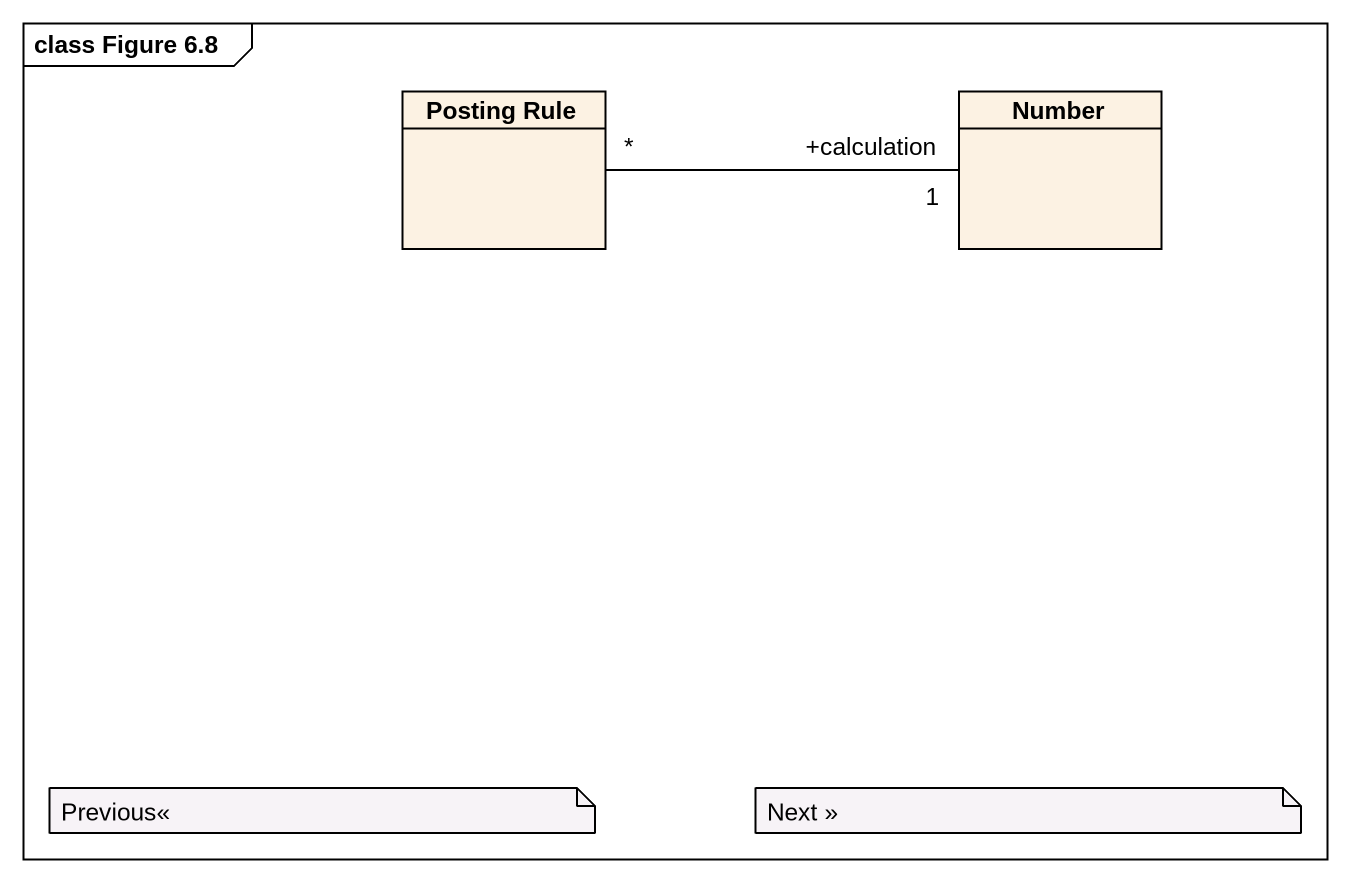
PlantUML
@startuml
mainframe class Figure 6.8
hide circle
hide empty members
class "Posting Rule" as Posting_Rule
class Number
Number "+calculation\n1" -left- "*" Posting_Rule
note as N1
  Previous<<
end note
note as N2
  Next >>
end note
@enduml
